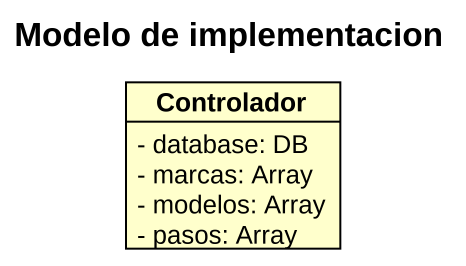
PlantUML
@startuml
title Modelo de implementacion
hide circle
hide empty members
skinparam classAttributeIconSize 0
class Controlador {
  - database: DB
  - marcas: Array
  - modelos: Array
  - pasos: Array
}
@enduml
